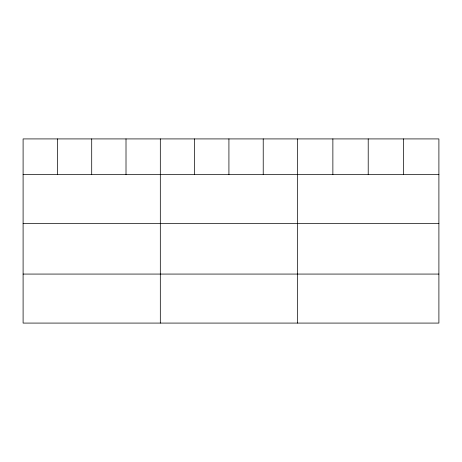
<?xml version="1.0" encoding="UTF-8"?>
<svg xmlns="http://www.w3.org/2000/svg" width="462" height="462" viewBox="0 0 462 462"><rect width="100%" height="100%" fill="white"/><g stroke="black" fill="none" stroke-linecap="round" stroke-linejoin="round"><path stroke-width="0.69" d="M438.9 174.561L438.9 323.082L23.1 323.082L23.1 138.918L438.9 138.918L438.9 174.561L23.1 174.561M23.1 223.573L438.9 223.573M23.1 274.07L438.9 274.07M403.557 138.918L403.557 174.561M368.214 138.918L368.214 174.561M332.871 138.918L332.871 174.561M297.528 138.918L297.528 323.082M263.225 138.918L263.225 174.561M228.921 138.918L228.921 174.561M194.618 138.918L194.618 174.561M160.314 138.918L160.314 323.082M126.01 138.918L126.01 174.561M91.707 138.918L91.707 174.561M57.404 138.918L57.404 174.561"/></g></svg>
